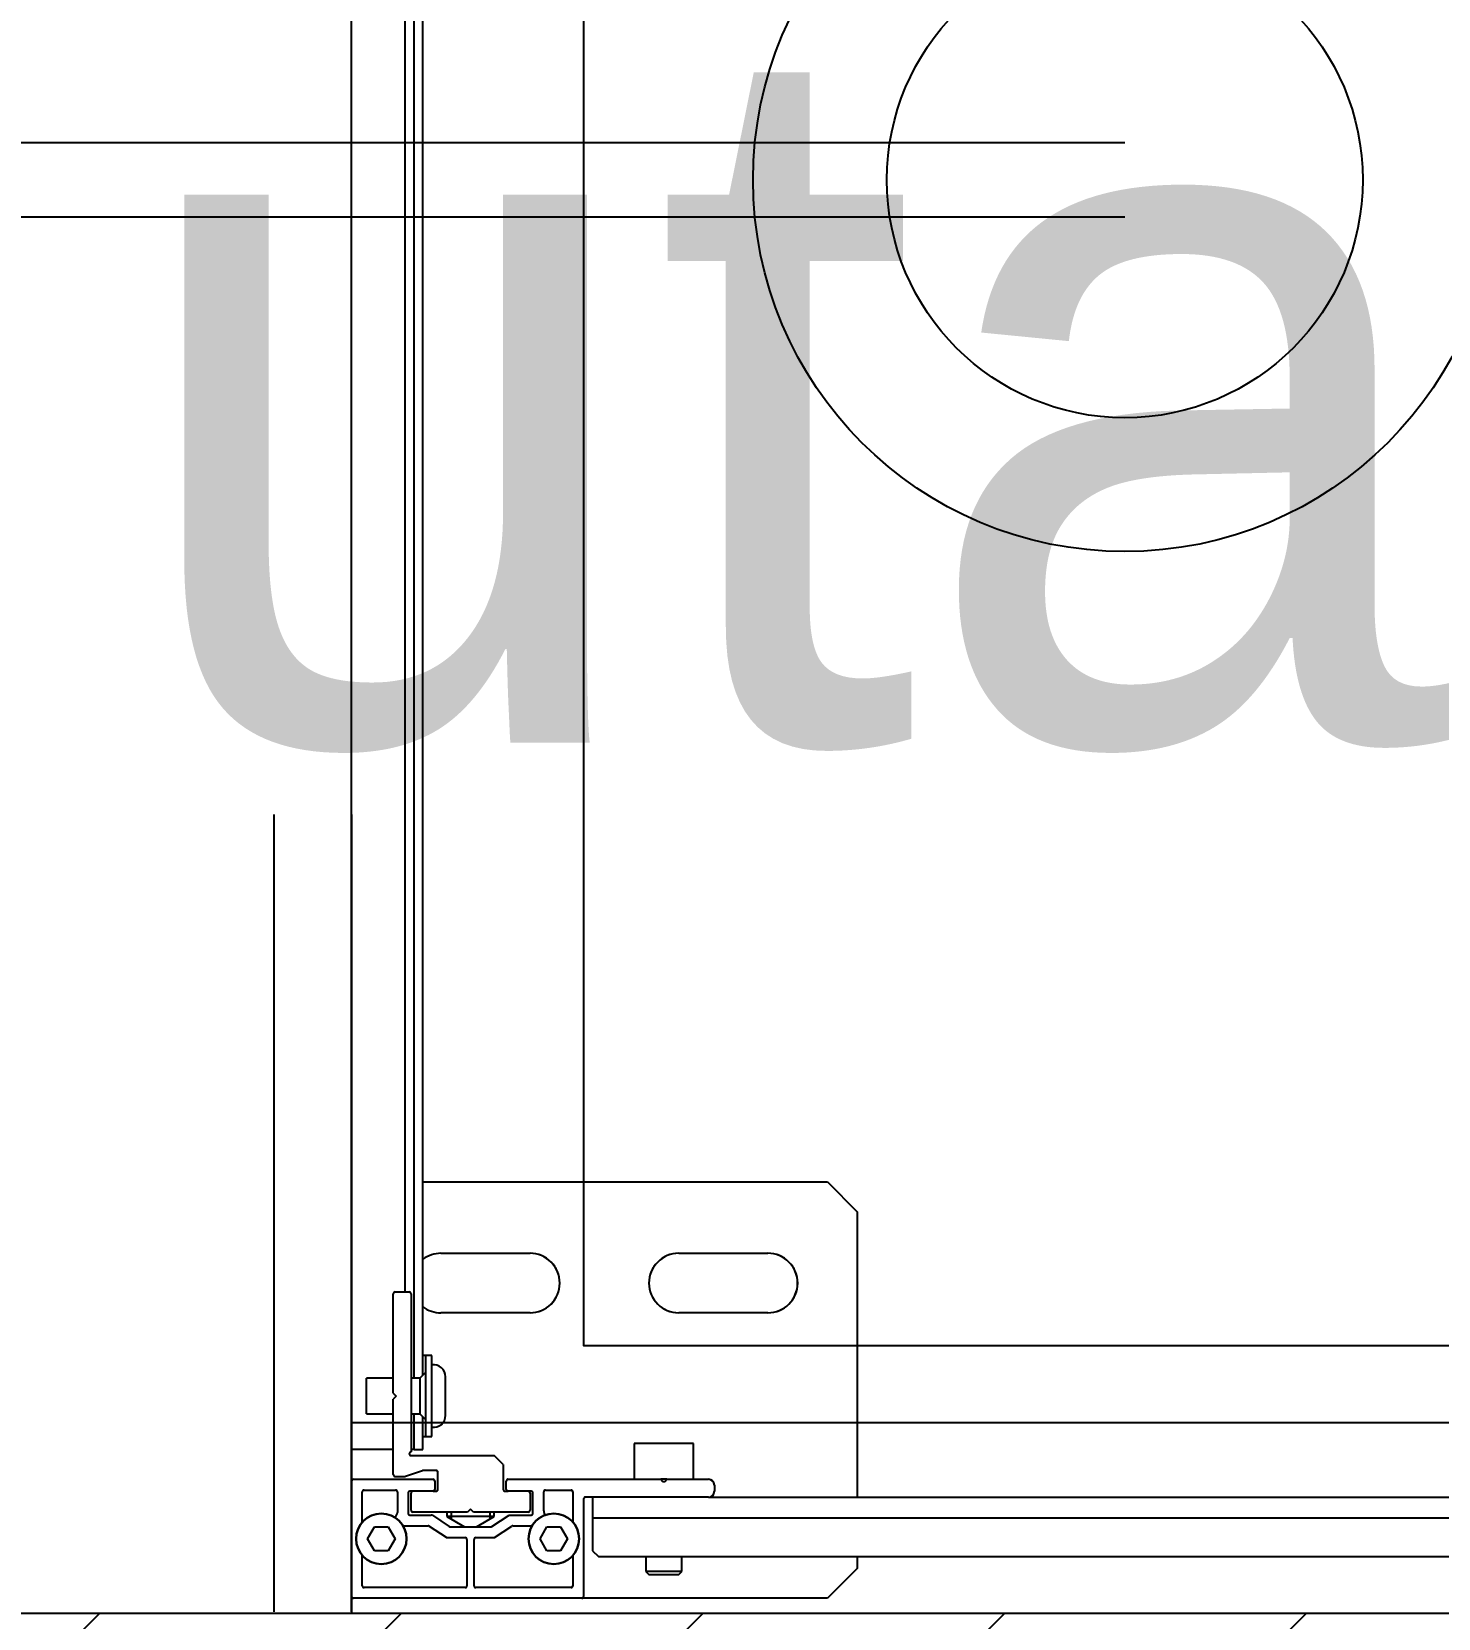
# Model space of a CAD drawing. Header units: centimetres. Extents: x 2648 to 12729, y 1890 to 6224.
# Drawn here: x 9872.43 to 9896.08, y 4300.26 to 4326.94 of the extents above; entities that cross this region are included whole.
import ezdxf

# ---------------------------------------------------------------- set-up
doc = ezdxf.new("R2010")
doc.units = ezdxf.units.CM
for name, color, linetype in [('B aménagement intérieur', 252, 'Continuous'), ('B GÈnÈral_Hatch', 252, 'Continuous'), ('B Général', 252, 'Continuous'), ('C ANNOTATIONS-prestations', 252, 'Continuous'), ('F REMPLISSAGE-vert clair', 252, 'Continuous'), ('F REMPLISSAGE-vert foncé', 252, 'Continuous'), ('MTI900_Alu', 252, 'Continuous')]:
    doc.layers.add(name, color=color, linetype=linetype)
doc.layers.add('prlm-CHAUFF', color=4, linetype='Continuous', lineweight=25)
doc.layers.add('prlm-ELEC-CFO', color=10, linetype='Continuous', lineweight=25)
doc.styles.add('prlm-elec-cfo', font='comic.ttf', dxfattribs={"height": 12})

# ---------------------------------------------------------------- blocks, each defined once
blk = doc.blocks.new('B 80.T3 BS 107 (2D)')
at = {"layer": 'B Général', "linetype": 'Continuous'}
blk.add_line((-449.284, 254.51), (-449.284, 163.481), dxfattribs=at)
at = {"layer": 'F REMPLISSAGE-vert clair'}
blk.add_line((-450.584, 254.51), (-450.584, 162.181), dxfattribs=at)
at = {"layer": 'F REMPLISSAGE-vert foncé'}
blk.add_line((-450.584, 254.51), (-450.584, 162.181), dxfattribs=at)
at = {"layer": 'F REMPLISSAGE-vert foncé', "linetype": 'Continuous'}
blk.add_line((-449.284, 254.51), (-449.284, 163.481), dxfattribs=at)
blk = doc.blocks.new('B 80.G 100_80')
at = {"layer": 'B Général', "linetype": 'Continuous', "flags": 128}
blk.add_lwpolyline([(9.5, -45), (9.5, 45), (48.52, 45), (48.52, -45)], close=True, dxfattribs=at)
at = {"layer": 'C ANNOTATIONS-prestations'}
for p, q in [((9.5, 44.75), (9.5, 44.72)), ((9.53, 44.75), (9.5, 44.75)), ((9.5, 44.72), (9.5, 42.78)), ((13.37, 44.75), (9.53, 44.75)), ((11.41, 44.57), (9.71, 44.57)), ((13.19, 44.57), (11.59, 44.57)), ((17.5, 44.75), (13.37, 44.75)), ((13.4, 43.08), (13.4, 44.72)), ((18, 44.25), (17.5, 44.75)), ((9.68, 44.54), (9.68, 44.033)), ((11.44, 43.76), (11.44, 44.54)), ((11.56, 44.54), (11.56, 43.76)), ((13.22, 44.033), (13.22, 44.54)), ((14.45, 44.3), (14.5, 44.35)), ((15.05, 44.3), (14.45, 44.3)), ((14.45, 44.05), (14.45, 44.3)), ((14.5, 44.35), (15, 44.35)), ((15, 44.35), (15.05, 44.3)), ((15.05, 44.3), (15.05, 44.05)), ((13.55, 43.95), (13.65, 44.05)), ((13.65, 44.05), (44.15, 44.05)), ((18, 44.05), (18, 44.25)), ((9.885, 43.95), (9.769, 43.75)), ((10.115, 43.95), (9.885, 43.95)), ((10.231, 43.75), (10.115, 43.95)), ((12.785, 43.95), (12.669, 43.75)), ((13.015, 43.95), (12.785, 43.95)), ((13.131, 43.75), (13.015, 43.95)), ((13.55, 43.4), (13.55, 43.95)), ((9.769, 43.75), (9.885, 43.55)), ((9.885, 43.55), (10.115, 43.55)), ((10.115, 43.55), (10.231, 43.75)), ((10.364, 43.53), (10.786, 43.53)), ((10.803, 43.535), (11.088, 43.725)), ((10.858, 43.355), (11.142, 43.545)), ((11.1, 43.377), (11.4, 43.55)), ((11.105, 43.73), (11.41, 43.73)), ((11.159, 43.55), (11.841, 43.55)), ((11.59, 43.73), (11.904, 43.73)), ((11.6, 43.55), (11.9, 43.377)), ((11.858, 43.545), (12.15, 43.35)), ((11.904, 43.73), (12.197, 43.535)), ((12.214, 43.53), (12.536, 43.53)), ((12.669, 43.75), (12.785, 43.55)), ((12.785, 43.55), (13.015, 43.55)), ((13.015, 43.55), (13.131, 43.75)), ((9.68, 43.467), (9.68, 42.96)), ((10.27, 42.96), (10.27, 43.307)), ((10.45, 42.98), (10.45, 43.32)), ((10.48, 43.35), (10.841, 43.35)), ((10.5, 43.27), (10.5, 42.98)), ((11.45, 43.3), (10.53, 43.3)), ((11.9, 43.377), (11.1, 43.377)), ((11.1, 43.3), (11.1, 43.377)), ((11.177, 43.3), (11.177, 43.421)), ((11.5, 43.25), (11.45, 43.3)), ((11.55, 43.3), (11.5, 43.25)), ((12.47, 43.3), (11.55, 43.3)), ((11.823, 43.3), (11.823, 43.421)), ((11.9, 43.377), (11.9, 43.3)), ((12.15, 43.35), (12.52, 43.35)), ((12.5, 42.98), (12.5, 43.27)), ((12.55, 43.32), (12.55, 42.98)), ((12.73, 43.28), (12.73, 42.96)), ((13.22, 42.96), (13.22, 43.467)), ((13.55, 43.05), (13.55, 43.4)), ((13.55, 43.4), (44.25, 43.4)), ((10.87, 42.95), (10.48, 42.95)), ((10.87, 42.95), (10.92, 42.95)), ((12.08, 42.95), (12.13, 42.95)), ((12.52, 42.95), (12.13, 42.95)), ((15.5, 43.05), (13.43, 43.05)), ((15.5, 43.05), (42.27, 43.05)), ((15.6, 42.85), (15.6, 42.95)), ((18, 38.25), (18, 43.05)), ((9.5, 42.78), (9.5, 42.25)), ((9.53, 42.75), (10.87, 42.75)), ((9.71, 42.93), (10.24, 42.93)), ((10.23, 42.7), (10.395, 42.7)), ((10.405, 42.699), (10.695, 42.602)), ((10.9, 42.78), (10.9, 42.92)), ((10.95, 42.92), (10.95, 42.63)), ((12.05, 42.5), (12.05, 42.92)), ((12.1, 42.92), (12.1, 42.78)), ((12.13, 42.75), (14.7, 42.75)), ((12.76, 42.93), (13.19, 42.93)), ((14.25, 42.15), (14.25, 42.75)), ((14.7, 42.75), (14.729, 42.779)), ((14.8, 42.75), (14.7, 42.75)), ((14.771, 42.779), (14.8, 42.75)), ((14.8, 42.75), (15.5, 42.75)), ((15.25, 42.75), (15.25, 42.15)), ((10.2, 42.67), (10.2, 41.4)), ((10.92, 42.6), (10.705, 42.6)), ((12.05, 42.5), (11.9, 42.35)), ((9.5, 42.25), (9.5, -42.25)), ((10.2, 42.25), (9.5, 42.25)), ((10.5, 42.35), (11.9, 42.35)), ((10.5, 39.63), (10.5, 42.29)), ((10.55, 42.25), (10.5, 42.25)), ((10.55, 42.25), (10.55, 41.65)), ((10.55, 42.25), (10.7, 42.25)), ((10.7, 42.25), (10.7, 41.7)), ((15.25, 42.15), (14.25, 42.15)), ((10.7, 42.03), (10.75, 42.03)), ((10.75, 42.03), (10.75, 40.67)), ((10.75, 42.03), (10.85, 42.03)), ((10.85, 42.03), (10.85, 40.67)), ((9.75, 41.65), (9.75, 41.05)), ((9.75, 41.65), (10.2, 41.65)), ((10.5, 41.65), (10.65, 41.65)), ((10.65, 41.65), (10.75, 41.75)), ((10.65, 41.05), (10.65, 41.65)), ((11.08, 41.675), (11.08, 41.025)), ((10.25, 41.35), (10.2, 41.4)), ((10.2, 41.3), (10.25, 41.35)), ((10.2, 41.3), (10.2, 39.63)), ((10.2, 41.05), (9.75, 41.05)), ((10.65, 41.05), (10.5, 41.05)), ((10.55, 41.05), (10.55, -41.05)), ((10.75, 40.95), (10.65, 41.05)), ((10.7, 41), (10.7, -41)), ((10.75, 40.67), (10.7, 40.67)), ((10.85, 40.67), (10.75, 40.67)), ((12.5, 39.95), (11, 39.95)), ((16.5, 39.95), (15, 39.95)), ((10.23, 39.6), (10.47, 39.6)), ((10.4, 39.6), (10.4, -39.6)), ((11, 38.95), (12.5, 38.95)), ((15, 38.95), (16.5, 38.95)), ((17.5, 37.75), (18, 38.25)), ((10.7, 37.75), (17.5, 37.75))]:
    blk.add_line(p, q, dxfattribs=at)
at = {"layer": 'C ANNOTATIONS-prestations', "flags": 128}
for points in [[(9.5, 44.72, -0.198912), (9.509, 44.741, -0.198912), (9.53, 44.75)], [(9.68, 44.54, -0.198912), (9.689, 44.561, -0.198912), (9.71, 44.57)], [(11.41, 44.57, -0.198912), (11.431, 44.561, -0.198912), (11.44, 44.54)], [(11.56, 44.54, -0.198912), (11.569, 44.561, -0.198912), (11.59, 44.57)], [(13.19, 44.57, -0.198912), (13.211, 44.561, -0.198912), (13.22, 44.54)], [(13.37, 44.75, -0.198912), (13.391, 44.741, -0.198912), (13.4, 44.72)], [(9.68, 44.03, -0.01196), (9.68, 44.031, -0.01196), (9.68, 44.033)], [(13.22, 44.033, -0.01196), (13.22, 44.031, -0.01196), (13.22, 44.03)], [(11.44, 43.76, -0.198912), (11.431, 43.739, -0.198912), (11.41, 43.73)], [(11.59, 43.73, -0.198912), (11.569, 43.739, -0.198912), (11.56, 43.76)], [(10.803, 43.535, -0.073633), (10.795, 43.531, -0.073633), (10.786, 43.53)], [(11.088, 43.725, -0.073633), (11.096, 43.729, -0.073633), (11.105, 43.73)], [(11.142, 43.545, -0.073633), (11.15, 43.549, -0.073633), (11.159, 43.55)], [(11.841, 43.55, -0.073633), (11.85, 43.549, -0.073633), (11.858, 43.545)], [(12.214, 43.53, -0.073633), (12.205, 43.531, -0.073633), (12.197, 43.535)], [(9.68, 43.467, -0.01196), (9.68, 43.469, -0.01196), (9.68, 43.47)], [(10.225, 43.39, -0.123554), (10.258, 43.354, -0.123554), (10.27, 43.307)], [(10.45, 43.32, -0.198912), (10.459, 43.341, -0.198912), (10.48, 43.35)], [(10.5, 43.27, -0.198912), (10.509, 43.291, -0.198912), (10.53, 43.3)], [(10.858, 43.355, -0.073633), (10.85, 43.351, -0.073633), (10.841, 43.35)], [(12.47, 43.3, -0.198912), (12.491, 43.291, -0.198912), (12.5, 43.27)], [(12.52, 43.35, -0.198912), (12.541, 43.341, -0.198912), (12.55, 43.32)], [(12.73, 43.28, -0.095961), (12.737, 43.318, -0.095961), (12.758, 43.35)], [(13.22, 43.47, -0.01196), (13.22, 43.469, -0.01196), (13.22, 43.467)], [(9.71, 42.93, -0.198912), (9.689, 42.939, -0.198912), (9.68, 42.96)], [(10.27, 42.96, -0.198912), (10.261, 42.939, -0.198912), (10.24, 42.93)], [(10.48, 42.95, -0.198912), (10.459, 42.959, -0.198912), (10.45, 42.98)], [(10.53, 42.95, -0.198912), (10.509, 42.959, -0.198912), (10.5, 42.98)], [(10.87, 42.95, -0.198912), (10.891, 42.941, -0.198912), (10.9, 42.92)], [(10.92, 42.95, -0.198912), (10.941, 42.941, -0.198912), (10.95, 42.92)], [(12.05, 42.92, -0.198912), (12.059, 42.941, -0.198912), (12.08, 42.95)], [(12.1, 42.92, -0.198912), (12.109, 42.941, -0.198912), (12.13, 42.95)], [(12.5, 42.98, -0.198912), (12.491, 42.959, -0.198912), (12.47, 42.95)], [(12.55, 42.98, -0.198912), (12.541, 42.959, -0.198912), (12.52, 42.95)], [(12.76, 42.93, -0.198912), (12.739, 42.939, -0.198912), (12.73, 42.96)], [(13.22, 42.96, -0.198912), (13.211, 42.939, -0.198912), (13.19, 42.93)], [(13.43, 43.05, -0.198912), (13.409, 43.059, -0.198912), (13.4, 43.08)], [(15.5, 43.05, -0.198912), (15.571, 43.021, -0.198912), (15.6, 42.95)], [(9.53, 42.75, -0.198912), (9.509, 42.759, -0.198912), (9.5, 42.78)], [(10.2, 42.67, -0.198912), (10.209, 42.691, -0.198912), (10.23, 42.7)], [(10.395, 42.7, -0.040241), (10.4, 42.7, -0.040241), (10.405, 42.699)], [(10.9, 42.78, -0.198912), (10.891, 42.759, -0.198912), (10.87, 42.75)], [(12.13, 42.75, -0.198912), (12.109, 42.759, -0.198912), (12.1, 42.78)], [(14.729, 42.779, -0.198912), (14.75, 42.788, -0.198912), (14.771, 42.779)], [(15.6, 42.85, -0.198912), (15.571, 42.779, -0.198912), (15.5, 42.75)], [(10.705, 42.6, -0.040241), (10.7, 42.6, -0.040241), (10.695, 42.602)], [(10.95, 42.63, -0.198912), (10.941, 42.609, -0.198912), (10.92, 42.6)], [(10.5, 42.29, -0.414214), (10.47, 42.32, -0.414214), (10.5, 42.35)], [(10.85, 41.873, -0.218554), (11.01, 41.827, -0.218554), (11.08, 41.675)], [(10.85, 41.874, -0.003145), (10.853, 41.874, -0.003145), (10.855, 41.874)], [(11.08, 41.025, -0.218554), (11.01, 40.873, -0.218554), (10.85, 40.827)], [(10.855, 40.827, -0.003145), (10.853, 40.826, -0.003145), (10.85, 40.826)], [(10.7, 39.85, -0.080612), (10.842, 39.924, -0.080612), (11, 39.95)], [(12.5, 39.95, -0.414214), (13, 39.45, -0.414214), (12.5, 38.95)], [(15, 38.95, -0.414214), (14.5, 39.45, -0.414214), (15, 39.95)], [(16.5, 39.95, -0.414214), (17, 39.45, -0.414214), (16.5, 38.95)], [(10.23, 39.6, -0.198912), (10.209, 39.609, -0.198912), (10.2, 39.63)], [(10.5, 39.63, -0.198912), (10.491, 39.609, -0.198912), (10.47, 39.6)], [(11, 38.95, -0.080612), (10.842, 38.976, -0.080612), (10.7, 39.05)]]:
    blk.add_lwpolyline(points, format="xyb", dxfattribs=at)
at = {"layer": 'C ANNOTATIONS-prestations'}
for centre in [(10, 43.75), (12.9, 43.75)]:
    blk.add_circle(centre, 0.425, dxfattribs=at)
blk = doc.blocks.new('xi.uta-yzen-g')
at = {"layer": 'prlm-CHAUFF', "ltscale": 50}
blk.add_lwpolyline([(-40.5, 20.62), (-40.5, 3.9), (40.5, 3.9), (40.5, 20.62)], close=True, dxfattribs=at)
blk = doc.blocks.new('B 70.MTI900_Alu_390')
at = {"layer": 'MTI900_Alu', "color": 1, "linetype": 'Continuous'}
for p, q in [((-4.475, 0), (-4.472, 0)), ((-4.475, -0.003), (-4.475, 0)), ((-4.472, 0), (-4.278, 0)), ((-4.278, 0), (-4.225, 0)), ((-4.225, 0), (4.225, 0)), ((-4.225, -0.07), (-4.225, 0)), ((-4.475, -0.387), (-4.475, -0.003)), ((-4.457, -0.191), (-4.457, -0.021)), ((-4.454, -0.018), (-4.4033, -0.018)), ((-4.3467, -0.018), (-4.296, -0.018)), ((-4.293, -0.021), (-4.293, -0.074)), ((-4.275, -0.003), (-4.275, -0.137)), ((-4.165, -0.025), (-4.105, -0.025)), ((-4.165, -0.025), (-4.165, -0.07)), ((-4.105, -0.07), (-4.105, -0.025)), ((-4.395, -0.0385), (-4.375, -0.0269)), ((-4.395, -0.0615), (-4.395, -0.0385)), ((-4.375, -0.0269), (-4.355, -0.0385)), ((-4.355, -0.0385), (-4.355, -0.0615)), ((-4.375, -0.0731), (-4.395, -0.0615)), ((-4.355, -0.0615), (-4.375, -0.0731)), ((-4.296, -0.077), (-4.3306, -0.077)), ((-4.27, -0.073), (-4.27, -0.0895)), ((-4.267, -0.07), (-4.14, -0.07)), ((-4.135, -0.075), (-4.14, -0.07)), ((-4.13, -0.07), (-4.135, -0.075)), ((-4.13, -0.07), (-3.963, -0.07)), ((-3.96, -0.073), (-3.96, -0.097)), ((-4.353, -0.0864), (-4.353, -0.1286)), ((-4.335, -0.098), (-4.335, -0.1341)), ((-4.298, -0.095), (-4.332, -0.095)), ((-4.33, -0.195), (-4.33, -0.103)), ((-4.327, -0.1), (-4.298, -0.1)), ((-4.295, -0.137), (-4.295, -0.098)), ((-4.2698, -0.0905), (-4.2602, -0.1195)), ((-4.235, -0.1), (-4.235, -0.24)), ((-3.963, -0.1), (-4.229, -0.1)), ((-4.225, -0.105), (-4.225, -0.1)), ((-4.225, -0.105), (-4.165, -0.105)), ((-4.225, -0.105), (-4.225, -0.12)), ((-4.165, -0.1), (-4.165, -0.115)), ((-4.105, -0.115), (-4.105, -0.1)), ((-4.105, -0.105), (4.105, -0.105)), ((-3.96, -0.09), (3.96, -0.09)), ((-4.3535, -0.1303), (-4.3725, -0.1588)), ((-4.26, -0.142), (-4.26, -0.1205)), ((-4.225, -0.12), (-4.17, -0.12)), ((-4.203, -0.12), (-4.203, -0.125)), ((-4.203, -0.125), (-4.067, -0.125)), ((-4.203, -0.125), (-4.203, -0.135)), ((-4.165, -0.115), (-4.175, -0.125)), ((-4.105, -0.115), (-4.165, -0.115)), ((-4.095, -0.125), (-4.105, -0.115)), ((-4.1, -0.12), (4.1, -0.12)), ((-4.067, -0.125), (-4.067, -0.12)), ((-4.067, -0.135), (-4.067, -0.125)), ((-3.775, -0.12), (-3.775, -0.8)), ((-4.3377, -0.16), (-4.355, -0.19)), ((-4.3355, -0.1358), (-4.3545, -0.1642)), ((-4.3377, -0.24), (-4.3377, -0.16)), ((-4.33, -0.16), (-4.3377, -0.16)), ((-4.295, -0.137), (-4.295, -0.142)), ((-4.278, -0.14), (-4.292, -0.14)), ((-4.292, -0.145), (-4.263, -0.145)), ((-4.203, -0.135), (-4.067, -0.135)), ((-4.1675, -0.158), (-4.1025, -0.158)), ((-3.995, -0.3), (-3.995, -0.15)), ((-3.895, -0.15), (-3.895, -0.3)), ((-4.373, -0.1605), (-4.373, -0.191)), ((-4.355, -0.1659), (-4.355, -0.2341)), ((-4.33, -0.1677), (-4.3421, -0.1677)), ((-4.457, -0.369), (-4.457, -0.209)), ((-4.376, -0.194), (-4.454, -0.194)), ((-4.454, -0.206), (-4.376, -0.206)), ((-4.373, -0.209), (-4.373, -0.2404)), ((-4.355, -0.21), (-4.3377, -0.24)), ((-4.325, -0.2), (-4.33, -0.195)), ((-4.33, -0.205), (-4.325, -0.2)), ((-4.33, -0.297), (-4.33, -0.205)), ((-4.3545, -0.2358), (-4.335, -0.265)), ((-4.33, -0.2323), (-4.3421, -0.2323)), ((-4.3377, -0.24), (-4.33, -0.24)), ((-4.25, -0.255), (-4.235, -0.24)), ((-4.373, -0.2404), (-4.3535, -0.2697)), ((-4.335, -0.265), (-4.335, -0.302)), ((-4.295, -0.258), (-4.295, -0.263)), ((-4.295, -0.302), (-4.295, -0.263)), ((-4.25, -0.255), (-4.292, -0.255)), ((-4.292, -0.26), (-4.278, -0.26)), ((-4.275, -0.263), (-4.275, -0.52)), ((-4.353, -0.2714), (-4.353, -0.3036)), ((-4.395, -0.3285), (-4.375, -0.3169)), ((-4.375, -0.3169), (-4.355, -0.3285)), ((-4.332, -0.305), (-4.298, -0.305)), ((-4.298, -0.3), (-4.327, -0.3)), ((-4.395, -0.3515), (-4.395, -0.3285)), ((-4.355, -0.3285), (-4.355, -0.3515)), ((-4.328, -0.323), (-4.296, -0.323)), ((-4.293, -0.326), (-4.293, -0.369)), ((-4.4033, -0.372), (-4.454, -0.372)), ((-4.375, -0.3631), (-4.395, -0.3515)), ((-4.355, -0.3515), (-4.375, -0.3631)), ((-4.296, -0.372), (-4.3467, -0.372)), ((-4.475, -0.8), (-4.475, -0.387)), ((-4.308, -0.39), (-4.472, -0.39)), ((-4.305, -0.6), (-4.305, -0.393)), ((-4.395, -0.405), (-4.405, -0.415)), ((-4.405, -0.415), (-4.405, -3.465)), ((-4.34, -0.405), (-4.395, -0.405)), ((-4.305, -0.405), (-4.34, -0.405)), ((-4.34, -0.405), (-4.34, -3.475)), ((-4.215, -0.475), (-4.275, -0.475)), ((-4.215, -0.575), (-4.215, -0.475)), ((-4.43, -0.495), (-4.435, -0.5)), ((-4.435, -0.5), (-4.435, -0.55)), ((-4.43, -0.555), (-4.43, -0.495)), ((-4.405, -0.495), (-4.43, -0.495)), ((-4.275, -0.52), (-4.2779, -0.5229)), ((-4.2779, -0.5271), (-4.275, -0.53)), ((-4.275, -0.53), (-4.275, -0.52)), ((-4.275, -0.53), (-4.275, -0.6)), ((-4.435, -0.55), (-4.43, -0.555)), ((-4.43, -0.555), (-4.405, -0.555)), ((-3.995, -0.7), (-3.995, -0.55)), ((-3.895, -0.55), (-3.895, -0.7)), ((-4.275, -0.575), (-4.215, -0.575)), ((-4.305, -0.6), (-4.305, -3.277)), ((-4.285, -0.61), (-4.295, -0.61)), ((-4.425, -0.85), (-4.475, -0.8)), ((-3.775, -0.8), (-3.825, -0.85)), ((-4.405, -0.85), (-4.425, -0.85)), ((-3.825, -0.85), (-4.305, -0.85))]:
    blk.add_line(p, q, dxfattribs=at)
for centre in [(-4.375, -0.05), (-4.375, -0.34)]:
    blk.add_circle(centre, 0.0425, dxfattribs=at)
for centre, radius, start, end in [((-4.472, -0.003), 0.003, 90, 180), ((-4.278, -0.003), 0.003, 0, 90), ((-4.454, -0.021), 0.003, 90, 180), ((-4.4033, -0.021), 0.003, 84.5182, 90), ((-4.3467, -0.021), 0.003, 90, 95.4817), ((-4.296, -0.021), 0.003, 0, 90), ((-4.3306, -0.067), 0.01, 213.6525, 270), ((-4.296, -0.074), 0.003, 270, 0), ((-4.267, -0.073), 0.003, 90, 180), ((-3.963, -0.073), 0.003, 0, 90), ((-4.332, -0.098), 0.003, 90, 180), ((-4.327, -0.103), 0.003, 90, 180), ((-4.298, -0.098), 0.003, 0, 90), ((-4.298, -0.103), 0.003, 0, 90), ((-4.267, -0.0895), 0.003, 180, 198.4349), ((-4.232, -0.1), 0.003, 0, 180), ((-3.963, -0.097), 0.003, 270, 0), ((-4.356, -0.1286), 0.003, 326.3099, 0), ((-4.263, -0.1205), 0.003, 0, 18.4349), ((-3.945, -0.15), 0.05, 143.1301, 180), ((-3.945, -0.15), 0.05, 0, 36.8699), ((-4.37, -0.1605), 0.003, 146.3099, 180), ((-4.338, -0.1341), 0.003, 326.3099, 0), ((-4.292, -0.137), 0.003, 180, 270), ((-4.292, -0.142), 0.003, 180, 270), ((-4.278, -0.137), 0.003, 270, 0), ((-4.263, -0.142), 0.003, 270, 0), ((-4.1675, -0.138), 0.02, 171.3731, 270), ((-4.1675, -0.133), 0.02, 185.7392, 187.1808), ((-4.1025, -0.138), 0.02, 270, 8.6269), ((-4.1025, -0.133), 0.02, 352.8192, 354.2608), ((-4.352, -0.1659), 0.003, 146.3099, 180), ((-4.454, -0.191), 0.003, 180, 270), ((-4.454, -0.209), 0.003, 90, 180), ((-4.376, -0.191), 0.003, 270, 0), ((-4.376, -0.209), 0.003, 0, 90), ((-4.352, -0.2341), 0.003, 180, 213.6901), ((-4.292, -0.258), 0.003, 90, 180), ((-4.292, -0.263), 0.003, 90, 180), ((-4.278, -0.263), 0.003, 0, 90), ((-4.356, -0.2714), 0.003, 0, 33.6901), ((-4.332, -0.302), 0.003, 180, 270), ((-4.327, -0.297), 0.003, 180, 270), ((-4.298, -0.297), 0.003, 270, 0), ((-4.298, -0.302), 0.003, 270, 0), ((-3.945, -0.3), 0.05, 180, 0), ((-4.328, -0.333), 0.01, 90, 133.851), ((-4.296, -0.326), 0.003, 0, 90), ((-4.454, -0.369), 0.003, 180, 270), ((-4.4033, -0.369), 0.003, 270, 275.4818), ((-4.3467, -0.369), 0.003, 264.5182, 270), ((-4.296, -0.369), 0.003, 270, 0), ((-4.472, -0.387), 0.003, 180, 270), ((-4.308, -0.393), 0.003, 0, 90), ((-3.945, -0.55), 0.05, 0, 180), ((-4.2758, -0.525), 0.003, 135, 225), ((-4.295, -0.6), 0.01, 180, 270), ((-4.285, -0.6), 0.01, 270, 0), ((-3.945, -0.7), 0.05, 180, 0)]:
    blk.add_arc(centre, radius, start, end, dxfattribs=at)
blk = doc.blocks.new('xi.thema+')
at = {"layer": 'prlm-CHAUFF', "color": 0}
blk.add_lwpolyline([(-20.9, 0), (-20.9, 34.4), (20.9, 34.4), (20.9, 0)], close=True, dxfattribs=at)
for radius in [6.25, 4]:
    blk.add_circle((0, 13), radius, dxfattribs=at)

msp = doc.modelspace()

# ---------------------------------------------------------------- hatches: boundary and pattern name
at = {"layer": 'B GÈnÈral_Hatch', "linetype": 'Continuous'}
h = msp.add_hatch(dxfattribs=at)
h.set_pattern_fill('50_BETON', color=256, style=0, pattern_type=2)
h.set_pattern_definition([(45, (0, 0), (2.4253472, -2.6458333), [])])
h.paths.add_polyline_path([(9535.098, 4300.326), (9535.099, 4282.326), (10062.214, 4282.359), (10062.213, 4300.359)])

# ---------------------------------------------------------------- linework, layer by layer
at = {"layer": 'B Général', "linetype": 'Continuous', "lineweight": 18}
msp.add_line((9828.484, 4300.345), (10062.213, 4300.359), dxfattribs=at)
at = {"layer": 'B Général', "linetype": 'Continuous'}
msp.add_line((9828.484, 4300.345), (10062.213, 4300.359), dxfattribs=at)

# ---------------------------------------------------------------- block references
at = {"layer": 'B aménagement intérieur', "xscale": -1, "rotation": 180}
for name, p in [('B 80.T3 BS 107 (2D)', (10327.092, 4554.878)), ('B 80.G 100_80', (9868.308, 4345.348))]:
    msp.add_blockref(name, p, dxfattribs=at)

# ---------------------------------------------------------------- next in the draw order: texts
at = {"layer": 'prlm-ELEC-CFO', "lineweight": 20, "insert": (9885.107, 4320.897), "char_height": 12, "attachment_point": 5, "line_spacing_factor": 0.8, "style": 'prlm-elec-cfo', "bg_fill": 3, "box_fill_scale": 1.1, "bg_fill_color": 256, "bg_fill_transparency": 0}
msp.add_mtext('uta', dxfattribs=at)

# ---------------------------------------------------------------- next in the draw order: linework, layer by layer
at = {"layer": 'prlm-CHAUFF', "ltscale": 50}
for p, q in [((9890.808, 4325.073), (9858.078, 4325.073)), ((9890.808, 4323.823), (9858.078, 4323.823))]:
    msp.add_line(p, q, dxfattribs=at)

# ---------------------------------------------------------------- next in the draw order: block references
at = {"layer": 'prlm-CHAUFF', "xscale": 9.999999999999975, "yscale": 9.999999999999975, "zscale": 9.999999999999975, "rotation": 89.99988466022917}
msp.add_blockref('B 70.MTI900_Alu_390', (9877.808, 4345.348), dxfattribs=at)
at = {"layer": 'prlm-CHAUFF', "ltscale": 25, "rotation": 269.9998846709341}
msp.add_blockref('xi.uta-yzen-g', (9877.808, 4345.348), dxfattribs=at)
at = {"layer": 'prlm-CHAUFF', "rotation": 269.9998100426611}
msp.add_blockref('xi.thema+', (9877.808, 4324.448), dxfattribs=at)

doc.saveas('drawing.dxf')
